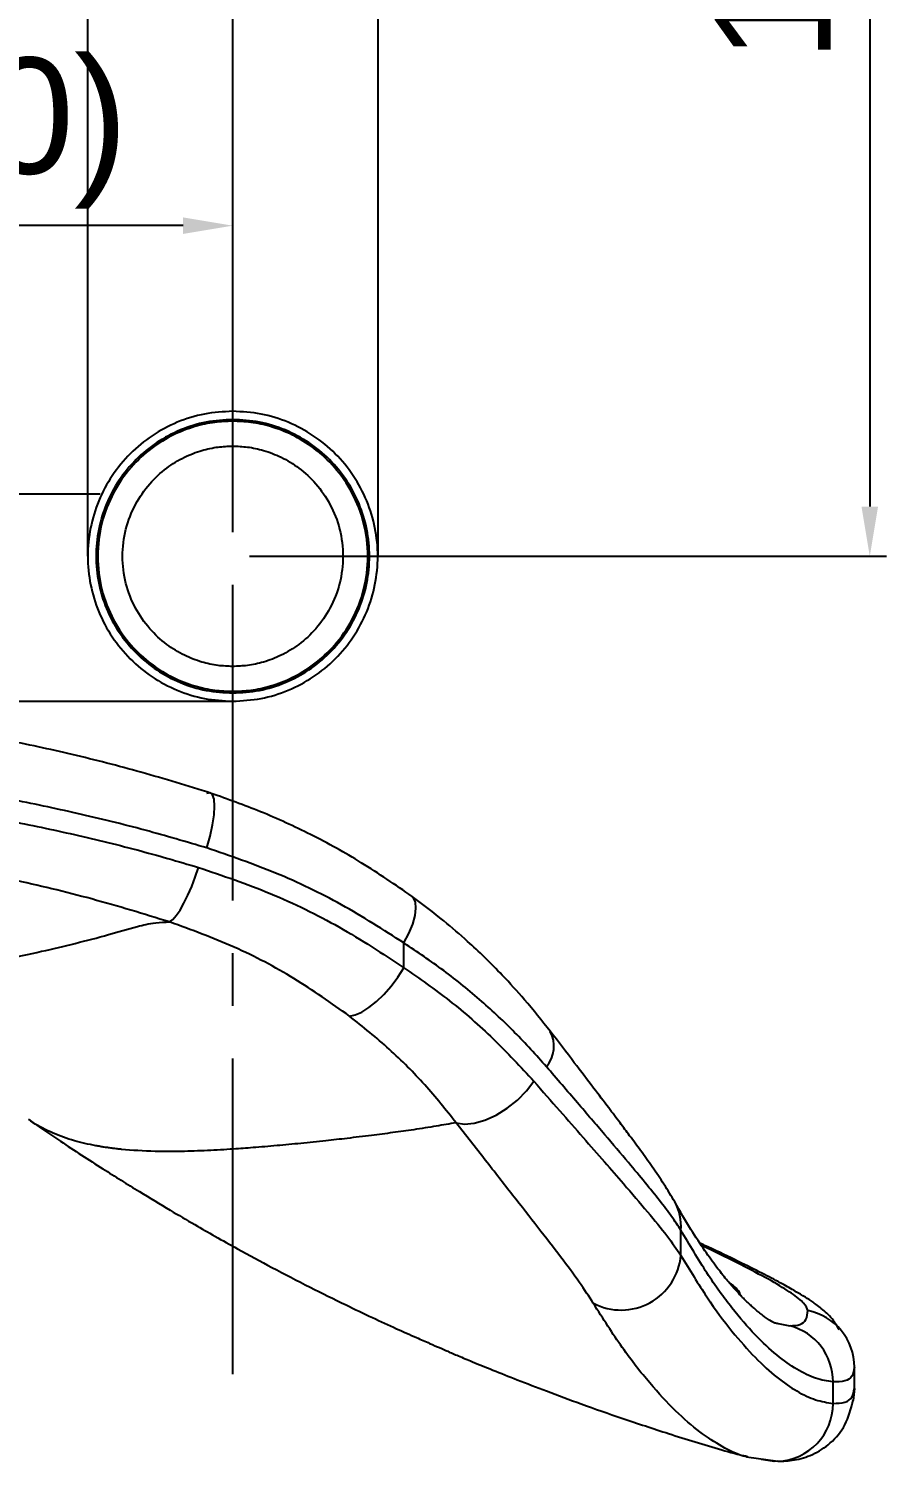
# Model space of a CAD drawing. Header units: millimetres. Extents: x 120 to 960, y 55 to 649.
# Drawn here: x 814.5 to 866.3, y 420.8 to 507.3 of the extents above; entities that cross this region are included whole.
import ezdxf

# ---------------------------------------------------------------- set-up
doc = ezdxf.new("R2010")
doc.units = ezdxf.units.MM
doc.linetypes.add('CENTER2', pattern=[28.575, 19.05, -3.175, 3.175, -3.175])
doc.layers.get('0').update_dxf_attribs({"lineweight": 13})
doc.layers.add('윤곽선', color=7, linetype='Continuous', lineweight=9)
doc.layers.add('중심선', color=1, linetype='CENTER2')
doc.styles.get("Standard").update_dxf_attribs({"font": 'arial.ttf'})
doc.dimstyles.new('2-1사본 Standard', dxfattribs={"dimtxt": 2.5, "dimasz": 3, "dimexe": 1, "dimexo": 1, "dimgap": 1, "dimtad": 1, "dimdec": 1, "dimlfac": 2, "dimdsep": 46, "dimtxsty": 'Standard', "dimcen": 0.09, "dimclrd": 1, "dimclre": 1, "dimclrt": 2, "dimadec": 0, "dimazin": 0, "dimtfac": 1, "dimtdec": 1, "dimtmove": 0, "dimatfit": 3, "dimfxl": 0, "dimtolj": 1, "dimtzin": 0, "dimarcsym": 0})

# ---------------------------------------------------------------- blocks, each defined once
blk = doc.blocks.new('*D4')
at = {"layer": 'Defpoints', "color": 0}
for p in [(826.863, 514.009), (651.863, 479.702), (826.863, 475.978)]:
    blk.add_point(p, dxfattribs=at)
at = {"layer": '윤곽선', "color": 1, "lineweight": -2}
for p, q in [((651.863, 480.702), (651.863, 515.009)), ((826.863, 476.978), (826.863, 515.009)), ((654.863, 514.009), (823.863, 514.009))]:
    blk.add_line(p, q, dxfattribs=at)
at = {"layer": '윤곽선', "color": 1}
for points in [[(654.863, 514.509), (654.863, 513.509), (651.863, 514.009)], [(823.863, 513.509), (823.863, 514.509), (826.863, 514.009)]]:
    blk.add_solid(points, dxfattribs=at)
at = {"layer": '윤곽선', "color": 2, "insert": (746.416, 518.583), "char_height": 7, "attachment_point": 5}
blk.add_mtext('\\A1;350{\\Fromans,whtgtxt|c129;%%P0.3}', dxfattribs=at)
blk = doc.blocks.new('*D5')
at = {"layer": 'Defpoints', "color": 0}
for p in [(796.838, 495.404), (796.838, 485.79), (826.863, 484.202)]:
    blk.add_point(p, dxfattribs=at)
at = {"layer": '윤곽선', "color": 1, "lineweight": -2}
for p, q in [((796.838, 486.79), (796.838, 496.404)), ((826.863, 485.202), (826.863, 496.404)), ((823.863, 495.404), (799.838, 495.404))]:
    blk.add_line(p, q, dxfattribs=at)
at = {"layer": '윤곽선', "color": 1}
for points in [[(799.838, 495.904), (799.838, 494.904), (796.838, 495.404)], [(823.863, 494.904), (823.863, 495.904), (826.863, 495.404)]]:
    blk.add_solid(points, dxfattribs=at)
at = {"layer": '윤곽선', "color": 2, "insert": (811.851, 500.989), "char_height": 7, "attachment_point": 5}
blk.add_mtext('\\A1;(60)', dxfattribs=at)
blk = doc.blocks.new('*D6')
at = {"layer": 'Defpoints', "color": 0}
for p in [(846.863, 570.452), (826.863, 475.452), (865.313, 475.452)]:
    blk.add_point(p, dxfattribs=at)
at = {"layer": '윤곽선', "color": 1, "lineweight": -2}
for p, q in [((847.863, 570.452), (866.313, 570.452)), ((865.313, 567.452), (865.313, 478.452)), ((827.863, 475.452), (866.313, 475.452))]:
    blk.add_line(p, q, dxfattribs=at)
at = {"layer": '윤곽선', "color": 1}
for points in [[(864.813, 567.452), (865.813, 567.452), (865.313, 570.452)], [(864.813, 478.452), (865.813, 478.452), (865.313, 475.452)]]:
    blk.add_solid(points, dxfattribs=at)
at = {"layer": '윤곽선', "color": 2, "insert": (860.107, 522.952), "char_height": 7, "attachment_point": 5, "rotation": 90}
blk.add_mtext('\\A1;190,250', dxfattribs=at)

msp = doc.modelspace()

# ---------------------------------------------------------------- linework, layer by layer
at = {"color": 7, "linetype": 'Continuous', "lineweight": 25}
for p, q in [((818.113, 475.452), (818.113, 557.952)), ((818.113, 475.452), (818.113, 557.952)), ((835.613, 557.952), (835.613, 475.452)), ((835.613, 557.952), (835.613, 475.452)), ((818.863, 479.202), (651.863, 479.202)), ((818.863, 479.202), (806.467, 479.202)), ((818.863, 479.202), (806.467, 479.202)), ((807.239, 466.702), (826.863, 466.702)), ((807.239, 466.702), (826.863, 466.702)), ((837.198, 450.621), (837.198, 452.114)), ((837.198, 450.621), (837.198, 452.114)), ((853.915, 433.263), (853.915, 434.778)), ((853.915, 433.263), (853.915, 434.778)), ((864.385, 425.204), (864.385, 426.516)), ((864.385, 425.204), (864.385, 426.516)), ((864.385, 425.229), (864.385, 426.508)), ((864.385, 425.229), (864.385, 426.508)), ((863.098, 424.33), (863.098, 425.62)), ((863.098, 424.33), (863.098, 425.62)), ((864.385, 425.229), (864.307, 424.498)), ((864.385, 425.229), (864.307, 424.498)), ((857.929, 421.112), (857.862, 421.126)), ((857.929, 421.112), (857.862, 421.126)), ((857.863, 421.105), (859.754, 420.833)), ((857.863, 421.105), (859.754, 420.833))]:
    msp.add_line(p, q, dxfattribs=at)
at = {"color": 8, "linetype": 'Continuous', "lineweight": 25}
msp.add_line((859.779, 429.158), (860.482, 429.011), dxfattribs=at)
msp.add_line((859.779, 429.158), (860.482, 429.011), dxfattribs=at)
at = {"color": 7, "linetype": 'Continuous', "lineweight": 25, "flags": 128}
for points in [[(825.551, 461.144), (825.48, 461.176), (825.276, 461.142)], [(825.551, 461.144), (825.48, 461.176), (825.276, 461.142)], [(823.048, 453.381), (823.241, 453.524), (823.455, 453.766), (823.683, 454.098), (823.919, 454.51), (824.154, 454.99), (824.383, 455.523), (824.597, 456.091), (824.79, 456.678)], [(823.048, 453.381), (823.241, 453.524), (823.455, 453.766), (823.683, 454.098), (823.919, 454.51), (824.154, 454.99), (824.383, 455.523), (824.597, 456.091), (824.79, 456.678)], [(833.904, 447.705), (834.249, 447.768), (834.646, 447.939), (835.079, 448.211), (835.531, 448.574), (835.986, 449.014), (836.426, 449.515), (836.835, 450.058), (837.198, 450.621)], [(833.904, 447.705), (834.249, 447.768), (834.646, 447.939), (835.079, 448.211), (835.531, 448.574), (835.986, 449.014), (836.426, 449.515), (836.835, 450.058), (837.198, 450.621)], [(840.344, 441.265), (840.845, 441.185), (841.435, 441.238), (842.085, 441.421), (842.761, 441.726), (843.427, 442.137), (844.05, 442.631), (844.598, 443.185), (845.041, 443.769)], [(840.344, 441.265), (840.845, 441.185), (841.435, 441.238), (842.085, 441.421), (842.761, 441.726), (843.427, 442.137), (844.05, 442.631), (844.598, 443.185), (845.041, 443.769)], [(859.752, 420.833), (859.548, 420.831), (858.767, 420.936)], [(859.752, 420.833), (859.548, 420.831), (858.767, 420.936)]]:
    msp.add_lwpolyline(points, dxfattribs=at)
at = {"color": 8, "linetype": 'Continuous', "lineweight": 25, "flags": 128}
for points in [[(825.299, 457.848), (825.498, 458.561), (825.647, 459.242), (825.737, 459.857), (825.766, 460.38), (825.731, 460.786), (825.634, 461.055), (825.551, 461.144)], [(825.299, 457.848), (825.498, 458.561), (825.647, 459.242), (825.737, 459.857), (825.766, 460.38), (825.731, 460.786), (825.634, 461.055), (825.551, 461.144)], [(837.198, 452.114), (837.499, 452.696), (837.726, 453.254), (837.868, 453.768), (837.922, 454.216), (837.884, 454.582), (837.756, 454.85), (837.686, 454.923)], [(837.198, 452.114), (837.499, 452.696), (837.726, 453.254), (837.868, 453.768), (837.922, 454.216), (837.884, 454.582), (837.756, 454.85), (837.686, 454.923)]]:
    msp.add_lwpolyline(points, dxfattribs=at)
at = {"color": 8, "linetype": 'Continuous', "lineweight": 25}
for centre, radius, start, end in [((844.323, 445.885), 1.927, 319.9055, 27.73771), ((844.323, 445.885), 1.927, 319.9055, 27.73771), ((850.883, 435.008), 3.041, 355.67078, 29.05998), ((850.883, 435.008), 3.041, 355.67078, 29.05998), ((859.607, 424.321), 3.491, 272.40625, 0.14818), ((859.607, 424.321), 3.491, 272.40625, 0.14818)]:
    msp.add_arc(centre, radius, start, end, dxfattribs=at)
at = {"color": 7, "linetype": 'Continuous', "lineweight": 25}
for centre, radius, start, end in [((850.299, 433.592), 3.631, 242.57643, 354.8016), ((850.299, 433.592), 3.631, 242.57643, 354.8016), ((860.894, 426.503), 3.491, 0.08793, 78.7354), ((860.894, 426.503), 3.491, 0.08793, 78.7354), ((859.607, 425.631), 3.492, 359.81192, 75.44682), ((859.607, 425.631), 3.492, 359.81192, 75.44682)]:
    msp.add_arc(centre, radius, start, end, dxfattribs=at)
for points, knots in [([(826.863, 484.202), (826.291, 484.17), (825.145, 484.105), (823.493, 483.584), (821.971, 482.776), (820.636, 481.679), (819.541, 480.345), (818.727, 478.822), (818.226, 477.17), (818.057, 475.452), (818.226, 473.734), (818.727, 472.082), (819.541, 470.56), (820.636, 469.225), (821.971, 468.129), (823.493, 467.32), (825.145, 466.8), (826.291, 466.735), (826.863, 466.702)], [0, 0, 0, 0, 0.0625, 0.125, 0.1875, 0.25, 0.3125, 0.375, 0.4375, 0.5, 0.5625, 0.625, 0.6875, 0.75, 0.8125, 0.875, 0.9375, 1, 1, 1, 1]), ([(826.863, 484.202), (826.291, 484.17), (825.145, 484.105), (823.493, 483.584), (821.971, 482.776), (820.636, 481.679), (819.541, 480.345), (818.727, 478.822), (818.226, 477.17), (818.057, 475.452), (818.226, 473.734), (818.727, 472.082), (819.541, 470.56), (820.636, 469.225), (821.971, 468.129), (823.493, 467.32), (825.145, 466.8), (826.291, 466.735), (826.863, 466.702)], [0, 0, 0, 0, 0.0625, 0.125, 0.1875, 0.25, 0.3125, 0.375, 0.4375, 0.5, 0.5625, 0.625, 0.6875, 0.75, 0.8125, 0.875, 0.9375, 1, 1, 1, 1]), ([(826.863, 466.702), (827.436, 466.735), (828.581, 466.8), (830.233, 467.32), (831.756, 468.129), (833.09, 469.225), (834.186, 470.56), (834.999, 472.082), (835.501, 473.734), (835.67, 475.452), (835.501, 477.17), (834.999, 478.822), (834.186, 480.345), (833.09, 481.679), (831.756, 482.776), (830.233, 483.584), (828.581, 484.105), (827.436, 484.17), (826.863, 484.202)], [0, 0, 0, 0, 0.0625, 0.125, 0.1875, 0.25, 0.3125, 0.375, 0.4375, 0.5, 0.5625, 0.625, 0.6875, 0.75, 0.8125, 0.875, 0.9375, 1, 1, 1, 1]), ([(826.863, 466.702), (827.436, 466.735), (828.581, 466.8), (830.233, 467.32), (831.756, 468.129), (833.09, 469.225), (834.186, 470.56), (834.999, 472.082), (835.501, 473.734), (835.67, 475.452), (835.501, 477.17), (834.999, 478.822), (834.186, 480.345), (833.09, 481.679), (831.756, 482.776), (830.233, 483.584), (828.581, 484.105), (827.436, 484.17), (826.863, 484.202)], [0, 0, 0, 0, 0.0625, 0.125, 0.1875, 0.25, 0.3125, 0.375, 0.4375, 0.5, 0.5625, 0.625, 0.6875, 0.75, 0.8125, 0.875, 0.9375, 1, 1, 1, 1]), ([(826.863, 483.702), (826.323, 483.672), (825.243, 483.61), (823.686, 483.12), (822.25, 482.357), (820.992, 481.323), (819.959, 480.065), (819.192, 478.63), (818.72, 477.072), (818.56, 475.452), (818.72, 473.832), (819.192, 472.275), (819.959, 470.839), (820.992, 469.581), (822.25, 468.547), (823.686, 467.785), (825.243, 467.294), (826.323, 467.233), (826.863, 467.202)], [0, 0, 0, 0, 0.0625, 0.125, 0.1875, 0.25, 0.3125, 0.375, 0.4375, 0.5, 0.5625, 0.625, 0.6875, 0.75, 0.8125, 0.875, 0.9375, 1, 1, 1, 1]), ([(826.863, 483.702), (826.323, 483.672), (825.243, 483.61), (823.686, 483.12), (822.25, 482.357), (820.992, 481.323), (819.959, 480.065), (819.192, 478.63), (818.72, 477.072), (818.56, 475.452), (818.72, 473.832), (819.192, 472.275), (819.959, 470.839), (820.992, 469.581), (822.25, 468.547), (823.686, 467.785), (825.243, 467.294), (826.323, 467.233), (826.863, 467.202)], [0, 0, 0, 0, 0.0625, 0.125, 0.1875, 0.25, 0.3125, 0.375, 0.4375, 0.5, 0.5625, 0.625, 0.6875, 0.75, 0.8125, 0.875, 0.9375, 1, 1, 1, 1]), ([(826.863, 483.602), (826.502, 483.588), (825.731, 483.558), (824.522, 483.293), (823.224, 482.795), (821.898, 481.983), (820.642, 480.818), (819.589, 479.29), (818.88, 477.459), (818.629, 475.452), (818.88, 473.445), (819.589, 471.614), (820.642, 470.087), (821.898, 468.921), (823.224, 468.11), (824.522, 467.612), (825.731, 467.346), (826.502, 467.316), (826.863, 467.302)], [0, 0, 0, 0, 0.042424, 0.090421, 0.144503, 0.20497, 0.271734, 0.344151, 0.420894, 0.5, 0.579106, 0.655849, 0.728266, 0.79503, 0.855497, 0.909579, 0.957576, 1, 1, 1, 1]), ([(826.863, 483.602), (826.502, 483.588), (825.731, 483.558), (824.522, 483.293), (823.224, 482.795), (821.898, 481.983), (820.642, 480.818), (819.589, 479.29), (818.88, 477.459), (818.629, 475.452), (818.88, 473.445), (819.589, 471.614), (820.642, 470.087), (821.898, 468.921), (823.224, 468.11), (824.522, 467.612), (825.731, 467.346), (826.502, 467.316), (826.863, 467.302)], [0, 0, 0, 0, 0.042424, 0.090421, 0.144503, 0.20497, 0.271734, 0.344151, 0.420894, 0.5, 0.579106, 0.655849, 0.728266, 0.79503, 0.855497, 0.909579, 0.957576, 1, 1, 1, 1]), ([(826.863, 467.202), (827.403, 467.233), (828.483, 467.294), (830.041, 467.785), (831.476, 468.547), (832.735, 469.581), (833.767, 470.839), (834.534, 472.275), (835.007, 473.832), (835.167, 475.452), (835.007, 477.072), (834.534, 478.63), (833.767, 480.065), (832.735, 481.323), (831.476, 482.357), (830.041, 483.12), (828.483, 483.61), (827.403, 483.672), (826.863, 483.702)], [0, 0, 0, 0, 0.0625, 0.125, 0.1875, 0.25, 0.3125, 0.375, 0.4375, 0.5, 0.5625, 0.625, 0.6875, 0.75, 0.8125, 0.875, 0.9375, 1, 1, 1, 1]), ([(826.863, 467.202), (827.403, 467.233), (828.483, 467.294), (830.041, 467.785), (831.476, 468.547), (832.735, 469.581), (833.767, 470.839), (834.534, 472.275), (835.007, 473.832), (835.167, 475.452), (835.007, 477.072), (834.534, 478.63), (833.767, 480.065), (832.735, 481.323), (831.476, 482.357), (830.041, 483.12), (828.483, 483.61), (827.403, 483.672), (826.863, 483.702)], [0, 0, 0, 0, 0.0625, 0.125, 0.1875, 0.25, 0.3125, 0.375, 0.4375, 0.5, 0.5625, 0.625, 0.6875, 0.75, 0.8125, 0.875, 0.9375, 1, 1, 1, 1]), ([(826.863, 467.302), (827.225, 467.316), (827.996, 467.346), (829.205, 467.612), (830.503, 468.11), (831.829, 468.921), (833.084, 470.087), (834.138, 471.614), (834.847, 473.445), (835.098, 475.452), (834.847, 477.459), (834.138, 479.29), (833.084, 480.818), (831.829, 481.983), (830.503, 482.795), (829.205, 483.293), (827.996, 483.558), (827.225, 483.588), (826.863, 483.602)], [0, 0, 0, 0, 0.042424, 0.090421, 0.144504, 0.20497, 0.271734, 0.344151, 0.420895, 0.5, 0.579105, 0.655849, 0.728266, 0.79503, 0.855496, 0.909579, 0.957576, 1, 1, 1, 1]), ([(826.863, 482.102), (826.863, 482.291), (826.863, 482.581), (826.863, 482.93), (826.863, 483.171), (826.863, 483.364), (826.863, 483.551), (826.863, 483.582), (826.863, 483.602)], [0, 0, 0, 0, 0.239457, 0.36836, 0.5, 0.631639, 0.760542, 1, 1, 1, 1]), ([(826.863, 467.302), (827.225, 467.316), (827.996, 467.346), (829.205, 467.612), (830.503, 468.11), (831.829, 468.921), (833.084, 470.087), (834.138, 471.614), (834.847, 473.445), (835.098, 475.452), (834.847, 477.459), (834.138, 479.29), (833.084, 480.818), (831.829, 481.983), (830.503, 482.795), (829.205, 483.293), (827.996, 483.558), (827.225, 483.588), (826.863, 483.602)], [0, 0, 0, 0, 0.042424, 0.090421, 0.144504, 0.20497, 0.271734, 0.344151, 0.420895, 0.5, 0.579105, 0.655849, 0.728266, 0.79503, 0.855496, 0.909579, 0.957576, 1, 1, 1, 1]), ([(826.863, 482.102), (826.863, 482.291), (826.863, 482.581), (826.863, 482.93), (826.863, 483.171), (826.863, 483.364), (826.863, 483.551), (826.863, 483.582), (826.863, 483.602)], [0, 0, 0, 0, 0.239457, 0.36836, 0.5, 0.631639, 0.760542, 1, 1, 1, 1]), ([(826.863, 468.802), (826.568, 468.814), (825.939, 468.838), (824.953, 469.055), (823.894, 469.461), (822.812, 470.123), (821.787, 471.074), (820.928, 472.321), (820.349, 473.815), (820.144, 475.452), (820.349, 477.09), (820.928, 478.584), (821.787, 479.83), (822.812, 480.781), (823.894, 481.443), (824.953, 481.85), (825.939, 482.066), (826.568, 482.091), (826.863, 482.102)], [0, 0, 0, 0, 0.042423, 0.090421, 0.144503, 0.20497, 0.271734, 0.344151, 0.420894, 0.5, 0.579106, 0.655849, 0.728266, 0.79503, 0.855497, 0.909579, 0.957577, 1, 1, 1, 1]), ([(826.863, 468.802), (826.568, 468.814), (825.939, 468.838), (824.953, 469.055), (823.894, 469.461), (822.812, 470.123), (821.787, 471.074), (820.928, 472.321), (820.349, 473.815), (820.144, 475.452), (820.349, 477.09), (820.928, 478.584), (821.787, 479.83), (822.812, 480.781), (823.894, 481.443), (824.953, 481.85), (825.939, 482.066), (826.568, 482.091), (826.863, 482.102)], [0, 0, 0, 0, 0.042423, 0.090421, 0.144503, 0.20497, 0.271734, 0.344151, 0.420894, 0.5, 0.579106, 0.655849, 0.728266, 0.79503, 0.855497, 0.909579, 0.957577, 1, 1, 1, 1]), ([(826.863, 482.102), (827.158, 482.091), (827.787, 482.066), (828.774, 481.85), (829.833, 481.443), (830.915, 480.781), (831.939, 479.83), (832.799, 478.584), (833.378, 477.09), (833.582, 475.452), (833.378, 473.815), (832.799, 472.321), (831.939, 471.074), (830.915, 470.123), (829.833, 469.461), (828.774, 469.055), (827.787, 468.838), (827.158, 468.814), (826.863, 468.802)], [0, 0, 0, 0, 0.042424, 0.090421, 0.144504, 0.20497, 0.271735, 0.344151, 0.420895, 0.5, 0.579106, 0.655849, 0.728265, 0.79503, 0.855496, 0.909579, 0.957576, 1, 1, 1, 1]), ([(826.863, 482.102), (827.158, 482.091), (827.787, 482.066), (828.774, 481.85), (829.833, 481.443), (830.915, 480.781), (831.939, 479.83), (832.799, 478.584), (833.378, 477.09), (833.582, 475.452), (833.378, 473.815), (832.799, 472.321), (831.939, 471.074), (830.915, 470.123), (829.833, 469.461), (828.774, 469.055), (827.787, 468.838), (827.158, 468.814), (826.863, 468.802)], [0, 0, 0, 0, 0.042424, 0.090421, 0.144504, 0.20497, 0.271735, 0.344151, 0.420895, 0.5, 0.579106, 0.655849, 0.728265, 0.79503, 0.855496, 0.909579, 0.957576, 1, 1, 1, 1]), ([(826.863, 467.302), (826.863, 467.322), (826.863, 467.353), (826.863, 467.54), (826.863, 467.734), (826.863, 467.974), (826.863, 468.323), (826.863, 468.614), (826.863, 468.802)], [0, 0, 0, 0, 0.239458, 0.368361, 0.500001, 0.63164, 0.760543, 1, 1, 1, 1]), ([(826.863, 467.302), (826.863, 467.322), (826.863, 467.353), (826.863, 467.54), (826.863, 467.734), (826.863, 467.974), (826.863, 468.323), (826.863, 468.614), (826.863, 468.802)], [0, 0, 0, 0, 0.239458, 0.368361, 0.500001, 0.63164, 0.760543, 1, 1, 1, 1]), ([(825.551, 461.144), (824.149, 461.581), (821.4, 462.437), (817.217, 463.503), (813.103, 464.397), (808.623, 465.187), (803.84, 465.804), (798.826, 466.207), (795.624, 466.263), (794.057, 466.29)], [0, 0, 0, 0, 0.139349, 0.2731, 0.403078, 0.530075, 0.693977, 0.850161, 1, 1, 1, 1]), ([(825.551, 461.144), (824.149, 461.581), (821.4, 462.437), (817.217, 463.503), (813.103, 464.397), (808.623, 465.187), (803.84, 465.804), (798.826, 466.207), (795.624, 466.263), (794.057, 466.29)], [0, 0, 0, 0, 0.139349, 0.2731, 0.403078, 0.530075, 0.693977, 0.850161, 1, 1, 1, 1]), ([(825.299, 457.848), (824.063, 458.214), (821.494, 458.976), (817.514, 459.943), (813.447, 460.807), (808.92, 461.596), (803.928, 462.247), (798.466, 462.7), (794.911, 462.765), (793.128, 462.797)], [0, 0, 0, 0, 0.120233, 0.249812, 0.375713, 0.499019, 0.666585, 0.832769, 1, 1, 1, 1]), ([(825.299, 457.848), (824.063, 458.214), (821.494, 458.976), (817.514, 459.943), (813.447, 460.807), (808.92, 461.596), (803.928, 462.247), (798.466, 462.7), (794.911, 462.765), (793.128, 462.797)], [0, 0, 0, 0, 0.120233, 0.249812, 0.375713, 0.499019, 0.666585, 0.832769, 1, 1, 1, 1]), ([(793.128, 461.502), (794.871, 461.469), (798.356, 461.403), (803.703, 460.964), (808.609, 460.335), (813.067, 459.568), (817.086, 458.725), (821.021, 457.779), (823.561, 457.037), (824.79, 456.678)], [0, 0, 0, 0, 0.166258, 0.332401, 0.49884, 0.622942, 0.749575, 0.878916, 1, 1, 1, 1]), ([(793.128, 461.502), (794.871, 461.469), (798.356, 461.403), (803.703, 460.964), (808.609, 460.335), (813.067, 459.568), (817.086, 458.725), (821.021, 457.779), (823.561, 457.037), (824.79, 456.678)], [0, 0, 0, 0, 0.166258, 0.332401, 0.49884, 0.622942, 0.749575, 0.878916, 1, 1, 1, 1]), ([(837.686, 454.923), (836.679, 455.618), (834.725, 456.967), (831.646, 458.655), (828.615, 460.059), (826.553, 460.789), (825.551, 461.144)], [0, 0, 0, 0, 0.272947, 0.529678, 0.771666, 1, 1, 1, 1]), ([(837.686, 454.923), (836.679, 455.618), (834.725, 456.967), (831.646, 458.655), (828.615, 460.059), (826.553, 460.789), (825.551, 461.144)], [0, 0, 0, 0, 0.272947, 0.529678, 0.771666, 1, 1, 1, 1]), ([(823.048, 453.381), (821.492, 453.859), (818.377, 454.815), (813.517, 455.979), (808.584, 456.926), (803.623, 457.606), (798.677, 458.036), (795.454, 458.095), (793.837, 458.124)], [0, 0, 0, 0, 0.166551, 0.333483, 0.500913, 0.667281, 0.833005, 1, 1, 1, 1]), ([(823.048, 453.381), (821.492, 453.859), (818.377, 454.815), (813.517, 455.979), (808.584, 456.926), (803.623, 457.606), (798.677, 458.036), (795.454, 458.095), (793.837, 458.124)], [0, 0, 0, 0, 0.166551, 0.333483, 0.500913, 0.667281, 0.833005, 1, 1, 1, 1]), ([(837.198, 452.114), (835.957, 452.906), (833.503, 454.473), (829.513, 456.4), (826.696, 457.368), (825.299, 457.848)], [0, 0, 0, 0, 0.340088, 0.672634, 1, 1, 1, 1]), ([(837.198, 452.114), (835.957, 452.906), (833.503, 454.473), (829.513, 456.4), (826.696, 457.368), (825.299, 457.848)], [0, 0, 0, 0, 0.340088, 0.672634, 1, 1, 1, 1]), ([(824.79, 456.678), (826.253, 456.179), (829.202, 455.174), (833.365, 453.137), (835.911, 451.466), (837.198, 450.621)], [0, 0, 0, 0, 0.327324, 0.659755, 1, 1, 1, 1]), ([(824.79, 456.678), (826.253, 456.179), (829.202, 455.174), (833.365, 453.137), (835.911, 451.466), (837.198, 450.621)], [0, 0, 0, 0, 0.327324, 0.659755, 1, 1, 1, 1]), ([(846.028, 446.782), (845.521, 447.421), (844.609, 448.573), (843.257, 450.053), (842.099, 451.223), (840.928, 452.32), (839.496, 453.564), (838.334, 454.436), (837.686, 454.923)], [0, 0, 0, 0, 0.217043, 0.390744, 0.521558, 0.640778, 0.799558, 1, 1, 1, 1]), ([(846.028, 446.782), (845.521, 447.421), (844.609, 448.573), (843.257, 450.053), (842.099, 451.223), (840.928, 452.32), (839.496, 453.564), (838.334, 454.436), (837.686, 454.923)], [0, 0, 0, 0, 0.217043, 0.390744, 0.521558, 0.640778, 0.799558, 1, 1, 1, 1]), ([(833.904, 447.705), (832.808, 448.48), (830.626, 450.023), (826.99, 451.946), (824.364, 452.902), (823.048, 453.381)], [0, 0, 0, 0, 0.334661, 0.666575, 1, 1, 1, 1]), ([(833.904, 447.705), (832.808, 448.48), (830.626, 450.023), (826.99, 451.946), (824.364, 452.902), (823.048, 453.381)], [0, 0, 0, 0, 0.334661, 0.666575, 1, 1, 1, 1]), ([(845.797, 444.644), (845.172, 445.342), (843.959, 446.697), (841.878, 448.636), (839.666, 450.452), (838.01, 451.568), (837.198, 452.114)], [0, 0, 0, 0, 0.257745, 0.499939, 0.754934, 1, 1, 1, 1]), ([(845.797, 444.644), (845.172, 445.342), (843.959, 446.697), (841.878, 448.636), (839.666, 450.452), (838.01, 451.568), (837.198, 452.114)], [0, 0, 0, 0, 0.257745, 0.499939, 0.754934, 1, 1, 1, 1]), ([(837.198, 450.621), (838.129, 449.967), (840.046, 448.621), (842.676, 446.325), (844.238, 444.636), (845.041, 443.769)], [0, 0, 0, 0, 0.3147484, 0.6478093, 1, 1, 1, 1]), ([(837.198, 450.621), (838.129, 449.967), (840.046, 448.621), (842.676, 446.325), (844.238, 444.636), (845.041, 443.769)], [0, 0, 0, 0, 0.3147484, 0.6478093, 1, 1, 1, 1]), ([(840.344, 441.265), (839.729, 442.034), (838.503, 443.566), (836.363, 445.734), (834.724, 447.048), (833.904, 447.705)], [0, 0, 0, 0, 0.3349479, 0.6674407, 1, 1, 1, 1]), ([(840.344, 441.265), (839.729, 442.034), (838.503, 443.566), (836.363, 445.734), (834.724, 447.048), (833.904, 447.705)], [0, 0, 0, 0, 0.3349479, 0.6674407, 1, 1, 1, 1]), ([(853.54, 436.486), (853.335, 436.834), (852.952, 437.486), (852.228, 438.546), (851.521, 439.533), (850.861, 440.426), (850.216, 441.287), (849.503, 442.232), (848.588, 443.436), (847.421, 444.962), (846.517, 446.143), (846.028, 446.782)], [0, 0, 0, 0, 0.138806, 0.259565, 0.363994, 0.45304, 0.5271, 0.612298, 0.718842, 0.847975, 1, 1, 1, 1]), ([(853.54, 436.486), (853.335, 436.834), (852.952, 437.486), (852.228, 438.546), (851.521, 439.533), (850.861, 440.426), (850.216, 441.287), (849.503, 442.232), (848.588, 443.436), (847.421, 444.962), (846.517, 446.143), (846.028, 446.782)], [0, 0, 0, 0, 0.138806, 0.259565, 0.363994, 0.45304, 0.5271, 0.612298, 0.718842, 0.847975, 1, 1, 1, 1]), ([(853.915, 434.778), (853.738, 435.046), (853.383, 435.583), (852.645, 436.548), (851.772, 437.632), (850.674, 438.946), (849.315, 440.547), (847.662, 442.476), (846.428, 443.91), (845.797, 444.644)], [0, 0, 0, 0, 0.123813, 0.248025, 0.372971, 0.498976, 0.65835, 0.825196, 1, 1, 1, 1]), ([(853.915, 434.778), (853.738, 435.046), (853.383, 435.583), (852.645, 436.548), (851.772, 437.632), (850.674, 438.946), (849.315, 440.547), (847.662, 442.476), (846.428, 443.91), (845.797, 444.644)], [0, 0, 0, 0, 0.123813, 0.248025, 0.372971, 0.498976, 0.65835, 0.825196, 1, 1, 1, 1]), ([(845.041, 443.769), (845.564, 443.172), (846.59, 442.001), (848.01, 440.383), (849.298, 438.91), (850.625, 437.384), (851.927, 435.866), (853.126, 434.404), (853.652, 433.642), (853.915, 433.263)], [0, 0, 0, 0, 0.1319878, 0.2590441, 0.3813743, 0.4992049, 0.6675859, 0.834228, 1, 1, 1, 1]), ([(845.041, 443.769), (845.564, 443.172), (846.59, 442.001), (848.01, 440.383), (849.298, 438.91), (850.625, 437.384), (851.927, 435.866), (853.126, 434.404), (853.652, 433.642), (853.915, 433.263)], [0, 0, 0, 0, 0.1319878, 0.2590441, 0.3813743, 0.4992049, 0.6675859, 0.834228, 1, 1, 1, 1]), ([(814.551, 441.453), (815.185, 441.017), (816.66, 440.004), (818.889, 438.561), (821.099, 437.177), (822.954, 436.059), (824.478, 435.166), (825.84, 434.388), (827.39, 433.523), (829.291, 432.496), (831.42, 431.391), (833.476, 430.37), (835.244, 429.528), (836.673, 428.872), (837.857, 428.343), (838.754, 427.949), (839.413, 427.661), (839.827, 427.478), (840.507, 427.187), (841.407, 426.809), (842.594, 426.324), (844.091, 425.728), (845.926, 425.022), (848.033, 424.245), (850.49, 423.381), (853.308, 422.455), (855.797, 421.678), (857.367, 421.254), (857.861, 421.121)], [0, 0, 0, 0, 0.0442232, 0.1026793, 0.1526144, 0.1941527, 0.2273938, 0.2544021, 0.2846989, 0.3310618, 0.38166, 0.4267372, 0.4587442, 0.4876762, 0.5117334, 0.5293136, 0.5455972, 0.5644479, 0.5853715, 0.6087847, 0.6398749, 0.6749486, 0.7150538, 0.7636487, 0.8213978, 0.8883103, 0.9649033, 1, 1, 1, 1]), ([(814.551, 441.453), (815.185, 441.017), (816.66, 440.004), (818.889, 438.561), (821.099, 437.177), (822.954, 436.059), (824.478, 435.166), (825.84, 434.388), (827.39, 433.523), (829.291, 432.496), (831.42, 431.391), (833.476, 430.37), (835.244, 429.528), (836.673, 428.872), (837.857, 428.343), (838.754, 427.949), (839.413, 427.661), (839.827, 427.478), (840.507, 427.187), (841.407, 426.809), (842.594, 426.324), (844.091, 425.728), (845.926, 425.022), (848.033, 424.245), (850.49, 423.381), (853.308, 422.455), (855.797, 421.678), (857.367, 421.254), (857.861, 421.121)], [0, 0, 0, 0, 0.0442232, 0.1026793, 0.1526144, 0.1941527, 0.2273938, 0.2544021, 0.2846989, 0.3310618, 0.38166, 0.4267372, 0.4587442, 0.4876762, 0.5117334, 0.5293136, 0.5455972, 0.5644479, 0.5853715, 0.6087847, 0.6398749, 0.6749486, 0.7150538, 0.7636487, 0.8213978, 0.8883103, 0.9649033, 1, 1, 1, 1]), ([(848.626, 430.368), (848.363, 430.778), (847.834, 431.596), (846.673, 433.147), (845.312, 434.906), (843.777, 436.871), (842.122, 438.987), (840.937, 440.505), (840.344, 441.265)], [0, 0, 0, 0, 0.166218, 0.332543, 0.50035, 0.667227, 0.833388, 1, 1, 1, 1]), ([(848.626, 430.368), (848.363, 430.778), (847.834, 431.596), (846.673, 433.147), (845.312, 434.906), (843.777, 436.871), (842.122, 438.987), (840.937, 440.505), (840.344, 441.265)], [0, 0, 0, 0, 0.166218, 0.332543, 0.50035, 0.667227, 0.833388, 1, 1, 1, 1]), ([(859.406, 429.264), (859.338, 429.304), (859.209, 429.38), (858.981, 429.54), (858.746, 429.718), (858.513, 429.908), (858.291, 430.099), (858.091, 430.28), (857.91, 430.45), (857.723, 430.632), (857.475, 430.884), (857.122, 431.263), (856.637, 431.826), (856.045, 432.574), (855.334, 433.56), (854.495, 434.829), (853.87, 435.914), (853.54, 436.486)], [0, 0, 0, 0, 0.086344, 0.163568, 0.231719, 0.290837, 0.340947, 0.381409, 0.413202, 0.440968, 0.473492, 0.532242, 0.602435, 0.684134, 0.777463, 0.882632, 1, 1, 1, 1]), ([(859.406, 429.264), (859.338, 429.304), (859.209, 429.38), (858.981, 429.54), (858.746, 429.718), (858.513, 429.908), (858.291, 430.099), (858.091, 430.28), (857.91, 430.45), (857.723, 430.632), (857.475, 430.884), (857.122, 431.263), (856.637, 431.826), (856.045, 432.574), (855.334, 433.56), (854.495, 434.829), (853.87, 435.914), (853.54, 436.486)], [0, 0, 0, 0, 0.086344, 0.163568, 0.231719, 0.290837, 0.340947, 0.381409, 0.413202, 0.440968, 0.473492, 0.532242, 0.602435, 0.684134, 0.777463, 0.882632, 1, 1, 1, 1]), ([(863.098, 425.62), (862.754, 425.674), (862.076, 425.781), (860.935, 426.336), (859.718, 427.194), (858.41, 428.407), (856.996, 430.034), (855.501, 432.083), (854.443, 433.884), (853.917, 434.779)], [0, 0, 0, 0, 0.148321, 0.29212, 0.431608, 0.573082, 0.714506, 0.858127, 1, 1, 1, 1]), ([(863.098, 425.62), (862.754, 425.674), (862.076, 425.781), (860.935, 426.336), (859.718, 427.194), (858.41, 428.407), (856.996, 430.034), (855.501, 432.083), (854.443, 433.884), (853.917, 434.779)], [0, 0, 0, 0, 0.148321, 0.29212, 0.431608, 0.573082, 0.714506, 0.858127, 1, 1, 1, 1]), ([(853.917, 433.263), (854.443, 432.391), (855.501, 430.635), (856.995, 428.635), (858.408, 427.044), (859.717, 425.858), (860.935, 425.02), (862.076, 424.481), (862.754, 424.381), (863.098, 424.33)], [0, 0, 0, 0, 0.1415604, 0.2849689, 0.4263938, 0.5679316, 0.707643, 0.8515981, 1, 1, 1, 1]), ([(853.917, 433.263), (854.443, 432.391), (855.501, 430.635), (856.995, 428.635), (858.408, 427.044), (859.717, 425.858), (860.935, 425.02), (862.076, 424.481), (862.754, 424.381), (863.098, 424.33)], [0, 0, 0, 0, 0.1415604, 0.2849689, 0.4263938, 0.5679316, 0.707643, 0.8515981, 1, 1, 1, 1]), ([(863.469, 428.763), (863.357, 428.958), (863.072, 429.455), (862.427, 430.037), (861.851, 430.465), (861.411, 430.743), (860.791, 431.119), (859.991, 431.565), (858.929, 432.125), (857.53, 432.822), (856.229, 433.451), (855.313, 433.881), (855.06, 433.999)], [0, 0, 0, 0, 0.045224, 0.115398, 0.190673, 0.269073, 0.363314, 0.473299, 0.608109, 0.761694, 0.934227, 1, 1, 1, 1]), ([(863.469, 428.763), (863.357, 428.958), (863.072, 429.455), (862.427, 430.037), (861.851, 430.465), (861.411, 430.743), (860.791, 431.119), (859.991, 431.565), (858.929, 432.125), (857.53, 432.822), (856.229, 433.451), (855.313, 433.881), (855.06, 433.999)], [0, 0, 0, 0, 0.045224, 0.115398, 0.190673, 0.269073, 0.363314, 0.473299, 0.608109, 0.761694, 0.934227, 1, 1, 1, 1]), ([(860.482, 429.011), (860.704, 429.021), (861.149, 429.042), (861.513, 429.359), (861.553, 429.737), (861.574, 429.927)], [0, 0, 0, 0, 0.3331967, 0.6663209, 1, 1, 1, 1]), ([(860.482, 429.011), (860.704, 429.021), (861.149, 429.042), (861.513, 429.359), (861.553, 429.737), (861.574, 429.927)], [0, 0, 0, 0, 0.3331967, 0.6663209, 1, 1, 1, 1]), ([(859.271, 429.349), (859.375, 429.291), (859.556, 429.189), (859.712, 429.167), (859.779, 429.158)], [0, 0, 0, 0, 0.576368, 1, 1, 1, 1]), ([(859.271, 429.349), (859.375, 429.291), (859.556, 429.189), (859.712, 429.167), (859.779, 429.158)], [0, 0, 0, 0, 0.576368, 1, 1, 1, 1]), ([(864.385, 426.508), (864.352, 426.318), (864.287, 425.939), (863.857, 425.633), (863.351, 425.624), (863.098, 425.62)], [0, 0, 0, 0, 0.335739, 0.668498, 1, 1, 1, 1]), ([(864.385, 426.508), (864.352, 426.318), (864.287, 425.939), (863.857, 425.633), (863.351, 425.624), (863.098, 425.62)], [0, 0, 0, 0, 0.335739, 0.668498, 1, 1, 1, 1]), ([(863.098, 424.33), (863.351, 424.337), (863.857, 424.35), (864.287, 424.659), (864.352, 425.038), (864.385, 425.229)], [0, 0, 0, 0, 0.331528, 0.664296, 1, 1, 1, 1]), ([(863.098, 424.33), (863.351, 424.337), (863.857, 424.35), (864.287, 424.659), (864.352, 425.038), (864.385, 425.229)], [0, 0, 0, 0, 0.331528, 0.664296, 1, 1, 1, 1]), ([(859.756, 420.833), (860.09, 420.847), (860.792, 420.876), (861.902, 421.214), (862.991, 421.903), (863.923, 423.018), (864.176, 423.993), (864.308, 424.499)], [0, 0, 0, 0, 0.166545, 0.349898, 0.550174, 0.767112, 1, 1, 1, 1]), ([(859.756, 420.833), (860.09, 420.847), (860.792, 420.876), (861.902, 421.214), (862.991, 421.903), (863.923, 423.018), (864.176, 423.993), (864.308, 424.499)], [0, 0, 0, 0, 0.166545, 0.349898, 0.550174, 0.767112, 1, 1, 1, 1])]:
    msp.add_open_spline(points, degree=3, knots=knots, dxfattribs=at)
at = {"color": 8, "linetype": 'Continuous', "lineweight": 25}
for points, knots in [([(793.551, 448.697), (793.553, 448.697), (794.336, 448.61), (796.226, 448.679), (799.214, 448.867), (802.593, 449.278), (806.43, 449.862), (810.746, 450.618), (815.143, 451.547), (818.645, 452.395), (820.66, 452.995), (821.622, 453.237), (822.218, 453.351), (822.762, 453.371), (823.048, 453.381)], [0, 0, 0, 0, 0.000333, 0.121028, 0.242873, 0.36581, 0.48997, 0.630516, 0.772182, 0.897485, 0.952772, 0.967534, 0.982927, 1, 1, 1, 1]), ([(793.551, 448.697), (793.553, 448.697), (794.336, 448.61), (796.226, 448.679), (799.214, 448.867), (802.593, 449.278), (806.43, 449.862), (810.746, 450.618), (815.143, 451.547), (818.645, 452.395), (820.66, 452.995), (821.622, 453.237), (822.218, 453.351), (822.762, 453.371), (823.048, 453.381)], [0, 0, 0, 0, 0.000333, 0.121028, 0.242873, 0.36581, 0.48997, 0.630516, 0.772182, 0.897485, 0.952772, 0.967534, 0.982927, 1, 1, 1, 1]), ([(840.343, 441.265), (839.946, 441.195), (839.098, 441.047), (837.824, 440.85), (836.517, 440.665), (835.175, 440.49), (833.821, 440.326), (832.4, 440.162), (830.978, 440.017), (829.506, 439.881), (828.154, 439.765), (826.749, 439.663), (825.294, 439.579), (823.712, 439.526), (821.953, 439.528), (820.698, 439.6), (819.882, 439.686), (819.622, 439.717), (819.364, 439.752), (819.108, 439.789), (818.853, 439.831), (818.229, 439.942), (817.246, 440.172), (815.973, 440.629), (815.08, 441.078), (814.629, 441.396), (814.543, 441.456)], [0, 0, 0, 0, 0.036311, 0.077457, 0.115109, 0.154136, 0.198365, 0.237996, 0.284765, 0.330549, 0.378154, 0.41804, 0.473976, 0.533454, 0.596473, 0.68507, 0.697127, 0.70929, 0.721559, 0.733932, 0.746411, 0.758995, 0.827265, 0.901393, 0.98138, 1, 1, 1, 1]), ([(840.343, 441.265), (839.946, 441.195), (839.098, 441.047), (837.824, 440.85), (836.517, 440.665), (835.175, 440.49), (833.821, 440.326), (832.4, 440.162), (830.978, 440.017), (829.506, 439.881), (828.154, 439.765), (826.749, 439.663), (825.294, 439.579), (823.712, 439.526), (821.953, 439.528), (820.698, 439.6), (819.882, 439.686), (819.622, 439.717), (819.364, 439.752), (819.108, 439.789), (818.853, 439.831), (818.229, 439.942), (817.246, 440.172), (815.973, 440.629), (815.08, 441.078), (814.629, 441.396), (814.543, 441.456)], [0, 0, 0, 0, 0.036311, 0.077457, 0.115109, 0.154136, 0.198365, 0.237996, 0.284765, 0.330549, 0.378154, 0.41804, 0.473976, 0.533454, 0.596473, 0.68507, 0.697127, 0.70929, 0.721559, 0.733932, 0.746411, 0.758995, 0.827265, 0.901393, 0.98138, 1, 1, 1, 1]), ([(861.574, 429.927), (861.524, 430.067), (861.424, 430.349), (860.651, 430.958), (859.46, 431.688), (857.785, 432.574), (856.328, 433.299), (855.327, 433.775), (855.15, 433.859)], [0, 0, 0, 0, 0.19284, 0.385629, 0.577539, 0.767799, 0.959005, 1, 1, 1, 1]), ([(861.574, 429.927), (861.524, 430.067), (861.424, 430.349), (860.651, 430.958), (859.46, 431.688), (857.785, 432.574), (856.328, 433.299), (855.327, 433.775), (855.15, 433.859)], [0, 0, 0, 0, 0.19284, 0.385629, 0.577539, 0.767799, 0.959005, 1, 1, 1, 1]), ([(856.815, 431.627), (856.984, 431.498), (857.405, 431.176), (857.458, 430.979), (857.489, 430.861)], [0, 0, 0, 0, 0.401192, 1, 1, 1, 1]), ([(856.815, 431.627), (856.984, 431.498), (857.405, 431.176), (857.458, 430.979), (857.489, 430.861)], [0, 0, 0, 0, 0.401192, 1, 1, 1, 1]), ([(857.862, 421.126), (857.79, 421.14), (857.347, 421.225), (856.417, 421.682), (855.071, 422.552), (853.607, 423.815), (852.044, 425.494), (850.384, 427.599), (849.214, 429.443), (848.626, 430.368)], [0, 0, 0, 0, 0.031475, 0.192708, 0.353601, 0.514335, 0.675286, 0.836952, 1, 1, 1, 1]), ([(857.862, 421.126), (857.79, 421.14), (857.347, 421.225), (856.417, 421.682), (855.071, 422.552), (853.607, 423.815), (852.044, 425.494), (850.384, 427.599), (849.214, 429.443), (848.626, 430.368)], [0, 0, 0, 0, 0.031475, 0.192708, 0.353601, 0.514335, 0.675286, 0.836952, 1, 1, 1, 1])]:
    msp.add_open_spline(points, degree=3, knots=knots, dxfattribs=at)
at = {"layer": '중심선'}
msp.add_line((826.863, 426.101), (826.863, 572.952), dxfattribs=at)
msp.add_line((826.863, 426.101), (826.863, 572.952), dxfattribs=at)

# ---------------------------------------------------------------- dimensions: what is measured, and where the dimension line sits
at = {"layer": '윤곽선'}
for base, p1, p2, angle, text, picture, middle in [((865.313, 475.452), (846.863, 570.452), (826.863, 475.452), 90, '<>,250', '*D6', (860.107, 522.952)), ((796.83833, 495.404), (826.86332, 484.20226), (796.83833, 485.79036), 0, '(<>)', '*D5', (811.85083, 500.989))]:
    dim = msp.add_linear_dim(base=base, p1=p1, p2=p2, angle=angle, text=text, dimstyle='2-1사본 Standard', override={"dimtxt": 7}, dxfattribs=at)
    dim.commit()
    dim.dimension.update_dxf_attribs({"geometry": picture, "text_midpoint": middle})
dim = msp.add_linear_dim(base=(826.863, 514.009), p1=(651.863, 479.702), p2=(826.863, 475.978), angle=0, text='<>{\\Fromans,whtgtxt|c129;%%P0.3}', dimstyle='2-1사본 Standard', override={"dimtxt": 7}, dxfattribs=at)
dim.commit()
dim.dimension.update_dxf_attribs({"geometry": '*D4', "text_midpoint": (746.416, 514.009), "dimtype": 160})

doc.saveas('drawing.dxf')
